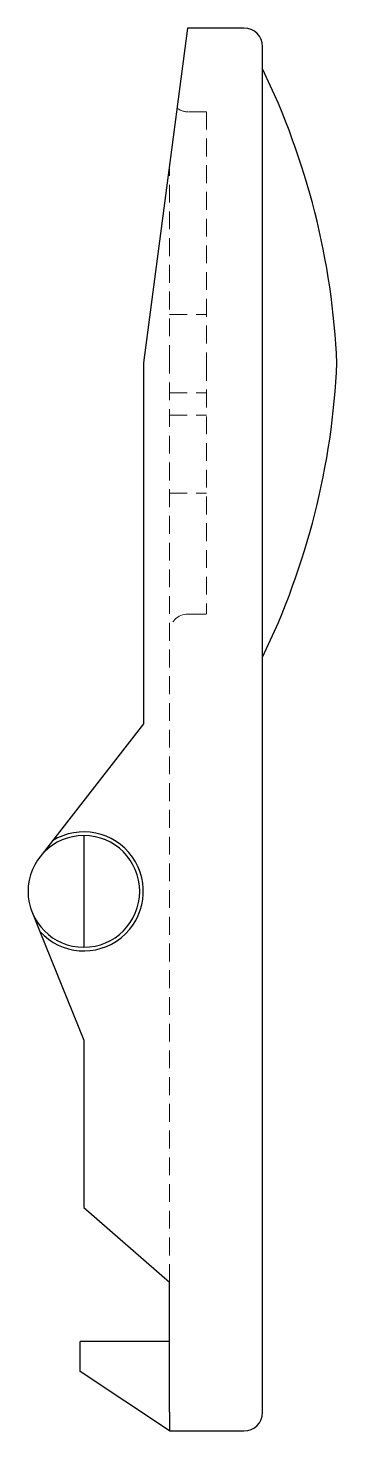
# Model space of a CAD drawing. Header units: millimetres. Extents: x 56 to 234, y 7 to 169.
# Drawn here: x 212 to 234, y 7 to 107 of the extents above.
import ezdxf

# ---------------------------------------------------------------- set-up
doc = ezdxf.new("R2010")
doc.units = ezdxf.units.MM
doc.linetypes.add('HIDDEN', pattern=[1.905, 1.27, -0.635])

msp = doc.modelspace()

# ---------------------------------------------------------------- linework, layer by layer
at = {"color": 7, "linetype": 'Continuous', "lineweight": 25}
for p, q in [((223.35, 107), (220.21, 83.13)), ((227.38, 107), (223.35, 107)), ((228.7, 83.13), (228.7, 105.67)), ((220.21, 83.13), (220.21, 57.4)), ((228.7, 8.33), (228.7, 83.13)), ((220.21, 57.4), (213.74, 49.07)), ((213.74, 49.07), (212.83, 47.9)), ((215.97, 49.44), (215.97, 41.48)), ((212.28, 43.97), (212.84, 42.6)), ((212.84, 42.6), (215.97, 34.85)), ((215.97, 34.85), (215.97, 22.92)), ((215.97, 22.92), (222.07, 17.61)), ((222.07, 8.33), (222.07, 17.61)), ((215.71, 11.24), (215.71, 13.37)), ((222.07, 13.37), (215.71, 13.37)), ((222.07, 7), (215.71, 11.24)), ((222.07, 8.33), (222.07, 7)), ((222.07, 7), (227.38, 7))]:
    msp.add_line(p, q, dxfattribs=at)
at = {"color": 7, "linetype": 'HIDDEN', "lineweight": 18}
for p, q in [((224.72, 101.03), (223.4, 101.03)), ((224.72, 101.03), (224.72, 83.13)), ((222.07, 83.13), (222.07, 97.27)), ((222.07, 86.58), (224.72, 86.58)), ((222.07, 17.61), (222.07, 83.13)), ((224.72, 83.13), (224.72, 65.22)), ((222.07, 81.01), (224.72, 81.01)), ((222.07, 79.41), (224.72, 79.41)), ((222.07, 73.84), (224.72, 73.84)), ((223.4, 65.22), (224.72, 65.22))]:
    msp.add_line(p, q, dxfattribs=at)
at = {"color": 7, "linetype": 'Continuous', "lineweight": 25}
for centre, radius, start, end in [((227.38, 105.67), 1.33, 0, 90), ((180.57, 80.77), 53.49, 2.5217, 25.8607), ((180.57, 85.48), 53.49, 334.1393, 357.4783), ((215.97, 45.46), 3.98, 90, 270), ((215.97, 45.46), 4.24, 222.3884, 121.758), ((215.97, 45.46), 3.98, 270, 90), ((227.38, 8.33), 1.33, 270, 0)]:
    msp.add_arc(centre, radius, start, end, dxfattribs=at)
at = {"color": 7, "linetype": 'HIDDEN', "lineweight": 18}
for centre, start, end in [((223.4, 102.36), 233.1247, 270), ((223.4, 63.9), 90, 180)]:
    msp.add_arc(centre, 1.33, start, end, dxfattribs=at)

doc.saveas('drawing.dxf')
